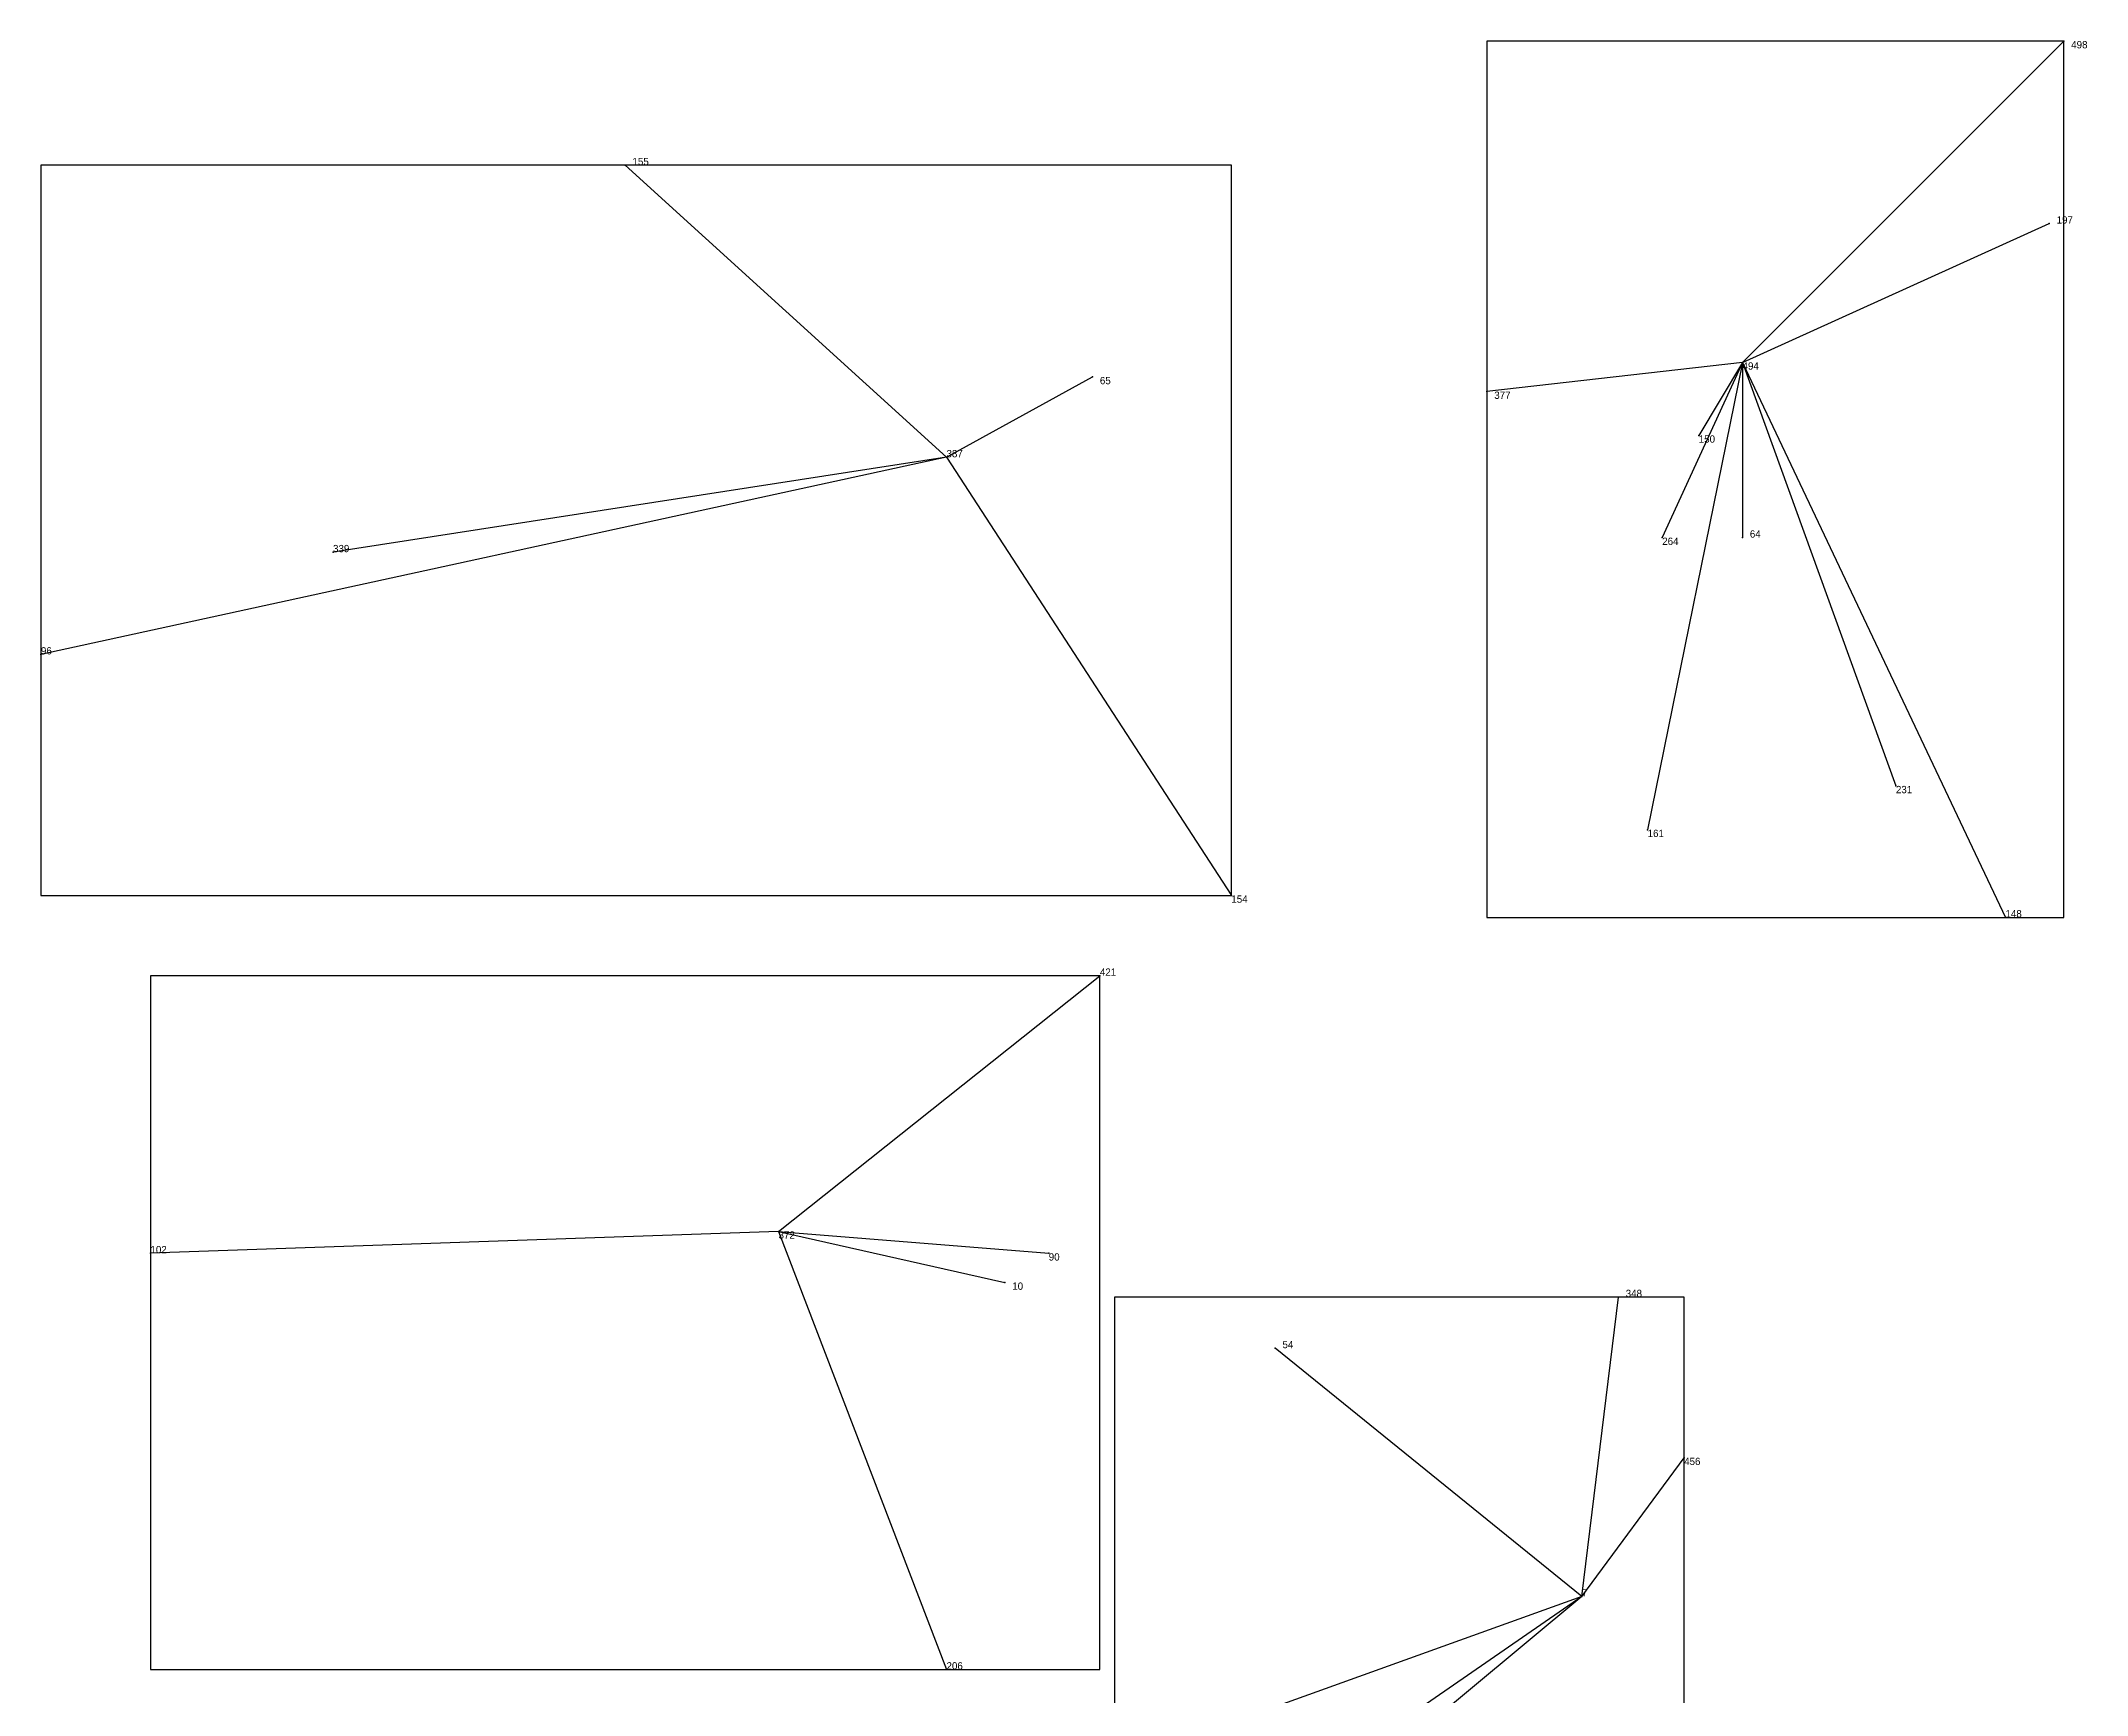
# Model space of a CAD drawing. Extents: x 0 to 1, y 0 to 1.
# Drawn here: x 0.01 to 0.2902, y 0.3415 to 0.568 of the extents above; entities that cross this region are included whole.
import ezdxf

# ---------------------------------------------------------------- set-up
doc = ezdxf.new("R2010")
doc.units = 0
for name, color, linetype in [('Clients', 3, 'CONTINUOUS'), ('Facilities', 3, 'CONTINUOUS'), ('Facilities_lines', 3, 'CONTINUOUS'), ('Min_max_boxes', 1, 'CONTINUOUS'), ('Normals', 1, 'CONTINUOUS'), ('Source_points', 5, 'CONTINUOUS'), ('Text', 3, 'CONTINUOUS')]:
    doc.layers.add(name, color=color, linetype=linetype)

msp = doc.modelspace()

# ---------------------------------------------------------------- linework, layer by layer
at = {"layer": 'Clients', "color": 5}
for p in [(0.287, 0.568), (0.09, 0.551), (0.285, 0.543), (0.154, 0.522), (0.208, 0.52), (0.237, 0.514), (0.232, 0.5), (0.243, 0.5), (0.05, 0.498), (0.01, 0.484), (0.264, 0.466), (0.23, 0.46), (0.173, 0.451), (0.279, 0.448), (0.155, 0.44), (0.025, 0.402), (0.148, 0.402), (0.142, 0.398), (0.226, 0.396), (0.179, 0.389), (0.235, 0.374), (0.134, 0.345)]:
    msp.add_point(p, dxfattribs=at)
at = {"layer": 'Facilities', "color": 3}
for p in [(0.243, 0.524), (0.134, 0.511), (0.111, 0.405), (0.221, 0.355)]:
    msp.add_point(p, dxfattribs=at)
at = {"layer": 'Facilities_lines', "color": 3}
for p, q in [((0.243, 0.524), (0.287, 0.568)), ((0.134, 0.511), (0.09, 0.551)), ((0.243, 0.524), (0.285, 0.543)), ((0.243, 0.524), (0.208, 0.52)), ((0.243, 0.524), (0.23, 0.46)), ((0.243, 0.524), (0.232, 0.5)), ((0.243, 0.524), (0.237, 0.514)), ((0.243, 0.524), (0.243, 0.5)), ((0.243, 0.524), (0.279, 0.448)), ((0.243, 0.524), (0.264, 0.466)), ((0.134, 0.511), (0.154, 0.522)), ((0.134, 0.511), (0.01, 0.484)), ((0.134, 0.511), (0.05, 0.498)), ((0.134, 0.511), (0.173, 0.451)), ((0.111, 0.405), (0.155, 0.44)), ((0.111, 0.405), (0.025, 0.402)), ((0.111, 0.405), (0.142, 0.398)), ((0.111, 0.405), (0.148, 0.402)), ((0.111, 0.405), (0.134, 0.345)), ((0.221, 0.355), (0.226, 0.396)), ((0.221, 0.355), (0.179, 0.389)), ((0.221, 0.355), (0.235, 0.374)), ((0.221, 0.355), (0.157, 0.332)), ((0.221, 0.355), (0.162, 0.306)), ((0.221, 0.355), (0.179, 0.326))]:
    msp.add_line(p, q, dxfattribs=at)
at = {"layer": 'Min_max_boxes', "color": 1}
for p, q in [((0.287, 0.568), (0.208, 0.568)), ((0.208, 0.568), (0.208, 0.448)), ((0.287, 0.568), (0.208, 0.568)), ((0.208, 0.568), (0.208, 0.448)), ((0.208, 0.568), (0.208, 0.568)), ((0.287, 0.448), (0.287, 0.568)), ((0.287, 0.448), (0.287, 0.568)), ((0.287, 0.568), (0.287, 0.568)), ((0.173, 0.551), (0.01, 0.551)), ((0.01, 0.551), (0.01, 0.451)), ((0.173, 0.551), (0.01, 0.551)), ((0.01, 0.551), (0.01, 0.451)), ((0.01, 0.551), (0.01, 0.551)), ((0.173, 0.451), (0.173, 0.551)), ((0.173, 0.451), (0.173, 0.551)), ((0.173, 0.551), (0.173, 0.551)), ((0.01, 0.451), (0.173, 0.451)), ((0.01, 0.451), (0.173, 0.451)), ((0.01, 0.451), (0.01, 0.451)), ((0.173, 0.451), (0.173, 0.451)), ((0.208, 0.448), (0.287, 0.448)), ((0.208, 0.448), (0.287, 0.448)), ((0.208, 0.448), (0.208, 0.448)), ((0.287, 0.448), (0.287, 0.448)), ((0.155, 0.44), (0.025, 0.44)), ((0.025, 0.44), (0.025, 0.345)), ((0.155, 0.44), (0.025, 0.44)), ((0.025, 0.44), (0.025, 0.345)), ((0.025, 0.44), (0.025, 0.44)), ((0.155, 0.345), (0.155, 0.44)), ((0.155, 0.345), (0.155, 0.44)), ((0.155, 0.44), (0.155, 0.44)), ((0.235, 0.396), (0.157, 0.396)), ((0.157, 0.396), (0.157, 0.306)), ((0.235, 0.396), (0.157, 0.396)), ((0.157, 0.396), (0.157, 0.306)), ((0.157, 0.396), (0.157, 0.396)), ((0.235, 0.306), (0.235, 0.396)), ((0.235, 0.306), (0.235, 0.396)), ((0.235, 0.396), (0.235, 0.396)), ((0.025, 0.345), (0.155, 0.345)), ((0.025, 0.345), (0.155, 0.345)), ((0.025, 0.345), (0.025, 0.345)), ((0.155, 0.345), (0.155, 0.345))]:
    msp.add_line(p, q, dxfattribs=at)
at = {"layer": 'Normals', "color": 1}
for p, q in [((0.287, 0.568), (0.287, 0.568, 0.1)), ((0.09, 0.551), (0.09, 0.551, 0.1)), ((0.285, 0.543), (0.285, 0.543, 0.1)), ((0.243, 0.524), (0.243, 0.524, 0.1)), ((0.154, 0.522), (0.154, 0.522, 0.1)), ((0.208, 0.52), (0.208, 0.52, 0.1)), ((0.237, 0.514), (0.237, 0.514, 0.1)), ((0.134, 0.511), (0.134, 0.511, 0.1)), ((0.232, 0.5), (0.232, 0.5, 0.1)), ((0.243, 0.5), (0.243, 0.5, 0.1)), ((0.05, 0.498), (0.05, 0.498, 0.1)), ((0.01, 0.484), (0.01, 0.484, 0.1)), ((0.264, 0.466), (0.264, 0.466, 0.1)), ((0.23, 0.46), (0.23, 0.46, 0.1)), ((0.173, 0.451), (0.173, 0.451, 0.1)), ((0.279, 0.448), (0.279, 0.448, 0.1)), ((0.155, 0.44), (0.155, 0.44, 0.1)), ((0.111, 0.405), (0.111, 0.405, 0.1)), ((0.025, 0.402), (0.025, 0.402, 0.1)), ((0.148, 0.402), (0.148, 0.402, 0.1)), ((0.142, 0.398), (0.142, 0.398, 0.1)), ((0.226, 0.396), (0.226, 0.396, 0.1)), ((0.179, 0.389), (0.179, 0.389, 0.1)), ((0.235, 0.374), (0.235, 0.374, 0.1)), ((0.221, 0.355), (0.221, 0.355, 0.1)), ((0.134, 0.345), (0.134, 0.345, 0.1))]:
    msp.add_line(p, q, dxfattribs=at)
at = {"layer": 'Source_points', "color": 5}
for p in [(0.287, 0.568), (0.09, 0.551), (0.285, 0.543), (0.243, 0.524), (0.154, 0.522), (0.208, 0.52), (0.237, 0.514), (0.134, 0.511), (0.232, 0.5), (0.243, 0.5), (0.05, 0.498), (0.01, 0.484), (0.264, 0.466), (0.23, 0.46), (0.173, 0.451), (0.279, 0.448), (0.155, 0.44), (0.111, 0.405), (0.025, 0.402), (0.148, 0.402), (0.142, 0.398), (0.226, 0.396), (0.179, 0.389), (0.235, 0.374), (0.221, 0.355), (0.134, 0.345)]:
    msp.add_point(p, dxfattribs=at)

# ---------------------------------------------------------------- texts
at = {"layer": 'Text', "color": 3}
for s, p in [('498', (0.288, 0.567)), ('155', (0.091, 0.551)), ('197', (0.286, 0.543)), ('494', (0.243, 0.523)), ('65', (0.155, 0.521)), ('377', (0.209, 0.519)), ('150', (0.237, 0.513)), ('387', (0.134, 0.511)), ('339', (0.05, 0.498)), ('264', (0.232, 0.499)), ('64', (0.244, 0.5)), ('96', (0.01, 0.484)), ('231', (0.264, 0.465)), ('161', (0.23, 0.459)), ('154', (0.173, 0.45)), ('148', (0.279, 0.448)), ('421', (0.155, 0.44)), ('372', (0.111, 0.404)), ('102', (0.025, 0.402)), ('90', (0.148, 0.401)), ('10', (0.143, 0.397)), ('348', (0.227, 0.396)), ('54', (0.18, 0.389)), ('456', (0.235, 0.373)), ('7', (0.221, 0.355)), ('206', (0.134, 0.345))]:
    msp.add_text(s, height=0.001, dxfattribs=at).set_placement(p)

doc.saveas('drawing.dxf')
